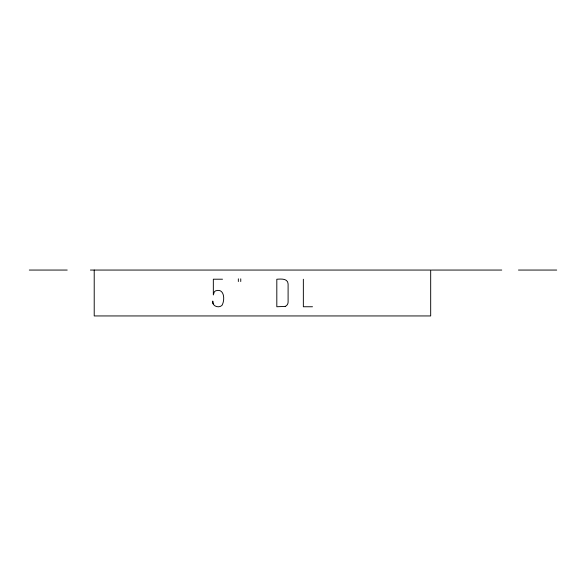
<?xml version="1.0" encoding="UTF-8"?>
<svg xmlns="http://www.w3.org/2000/svg" width="586" height="586" viewBox="0 0 586 586"><rect width="100%" height="100%" fill="white"/><g stroke="black" fill="none" stroke-linecap="round" stroke-linejoin="round"><path stroke-width="0.88" d="M29.3 270.058L67.214 270.058M90.405 270.058L430.681 270.058L430.681 315.942L94.214 315.942L94.214 270.058M431.369 270.058L501.741 270.058M518.463 270.058L556.7 270.058M222.512 279.207L213.333 279.207L213.333 294.934L214.33 291.835L215.531 290.876C224.526 287.697 225.134 300.215 221.94 305.416C218.585 308.544 211.861 306.053 212.762 301.058L213.106 303.863M312.492 306.756L303.35 306.756L303.35 279.244M240.751 278.833L240.751 281.544M238.341 278.833L238.341 281.544M285.25 306.39L276.812 306.756L276.812 279.244C280.767 278.987 287.858 278.211 288.1 283.954L288.1 302.046A4.695 4.695 0 0 1 285.25 306.39"/></g></svg>
